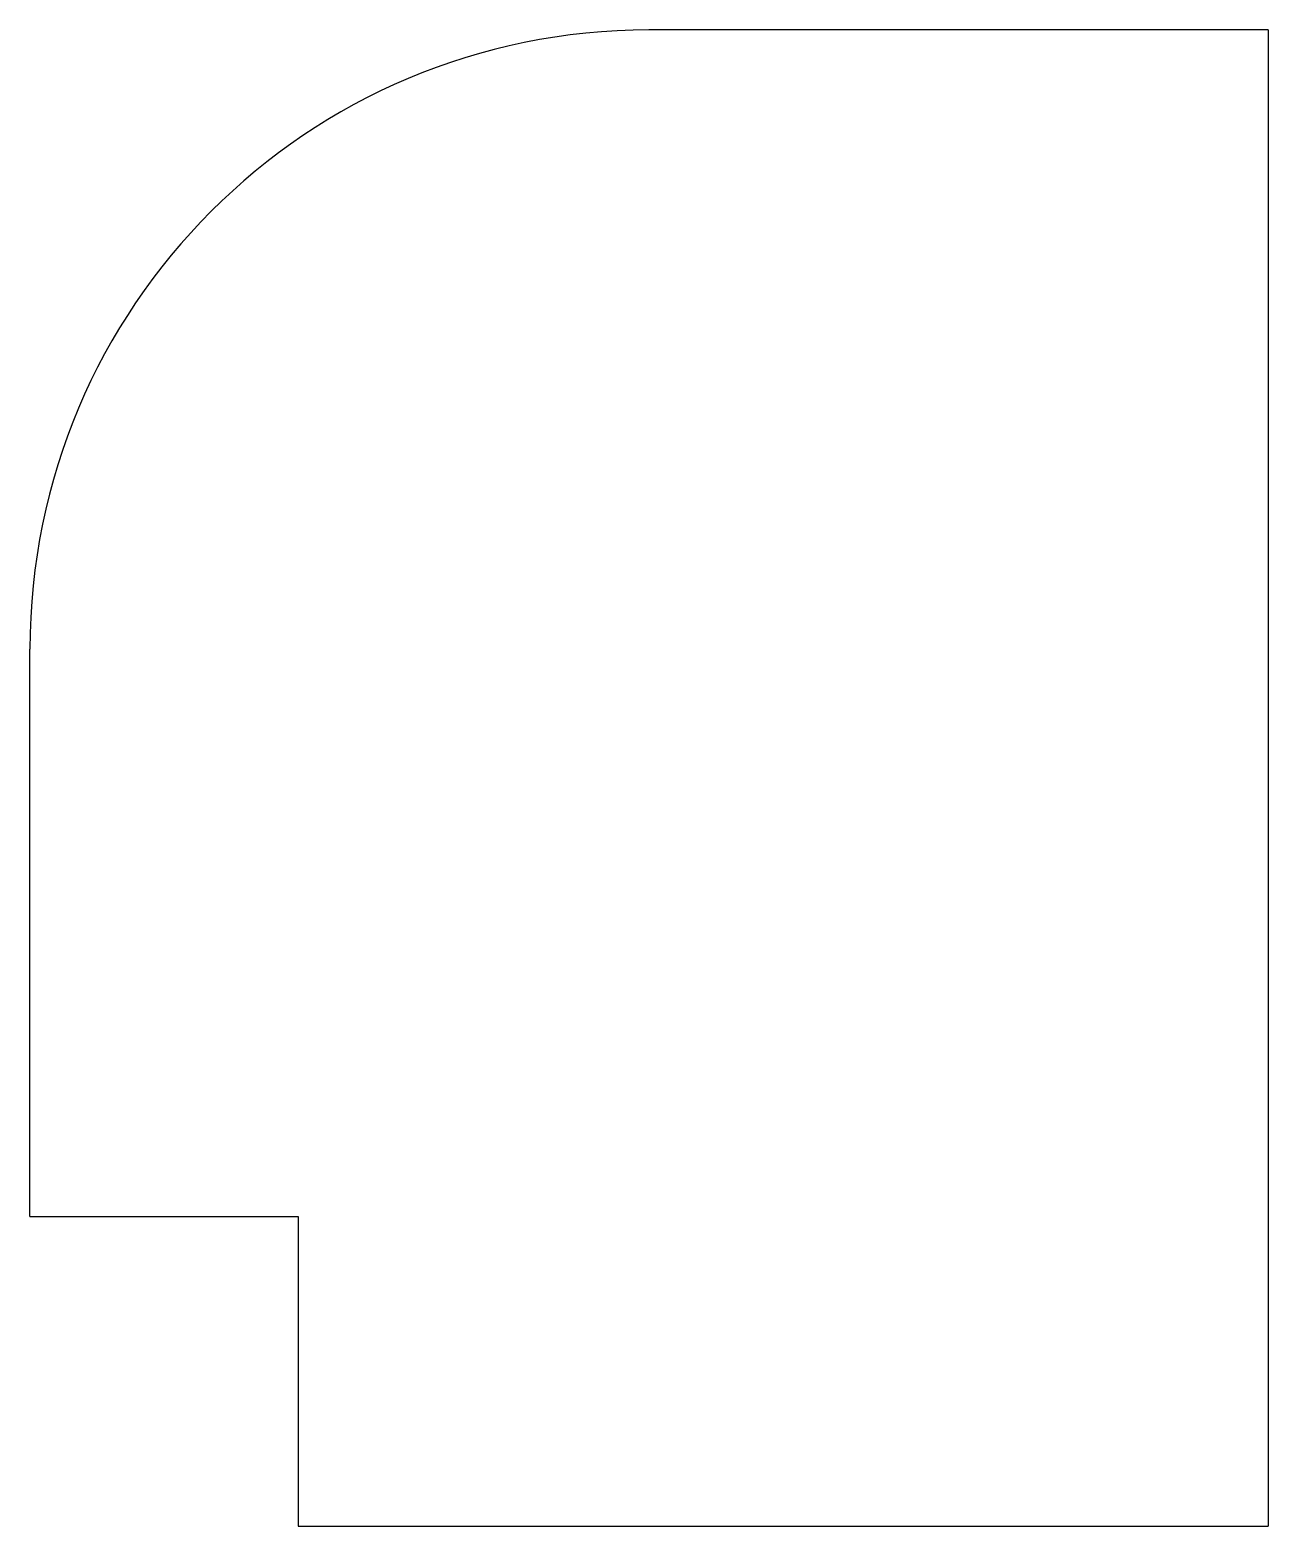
# Model space of a CAD drawing. Extents: x -6 to 0, y -7.75 to -0.5.
import ezdxf

# ---------------------------------------------------------------- set-up
doc = ezdxf.new("R2010")
doc.units = 0
doc.layers.add('BLACK', color=7, linetype='CONTINUOUS')

msp = doc.modelspace()

# ---------------------------------------------------------------- linework, layer by layer
at = {"layer": 'BLACK', "linetype": 'CONTINUOUS'}
for p, q in [((0, -0.5), (-3, -0.5)), ((0, -0.5), (0, -7.75)), ((-6, -6.25), (-6, -3.5)), ((-6, -6.25), (-5, -6.25)), ((-5, -6.25), (-4.7, -6.25)), ((-4.7, -6.25), (-4.7, -7.75)), ((-4.7, -7.75), (0, -7.75))]:
    msp.add_line(p, q, dxfattribs=at)
at = {"layer": 'BLACK'}
msp.add_arc((-3, -3.5), 3, 90, 180, dxfattribs=at)

doc.saveas('drawing.dxf')
